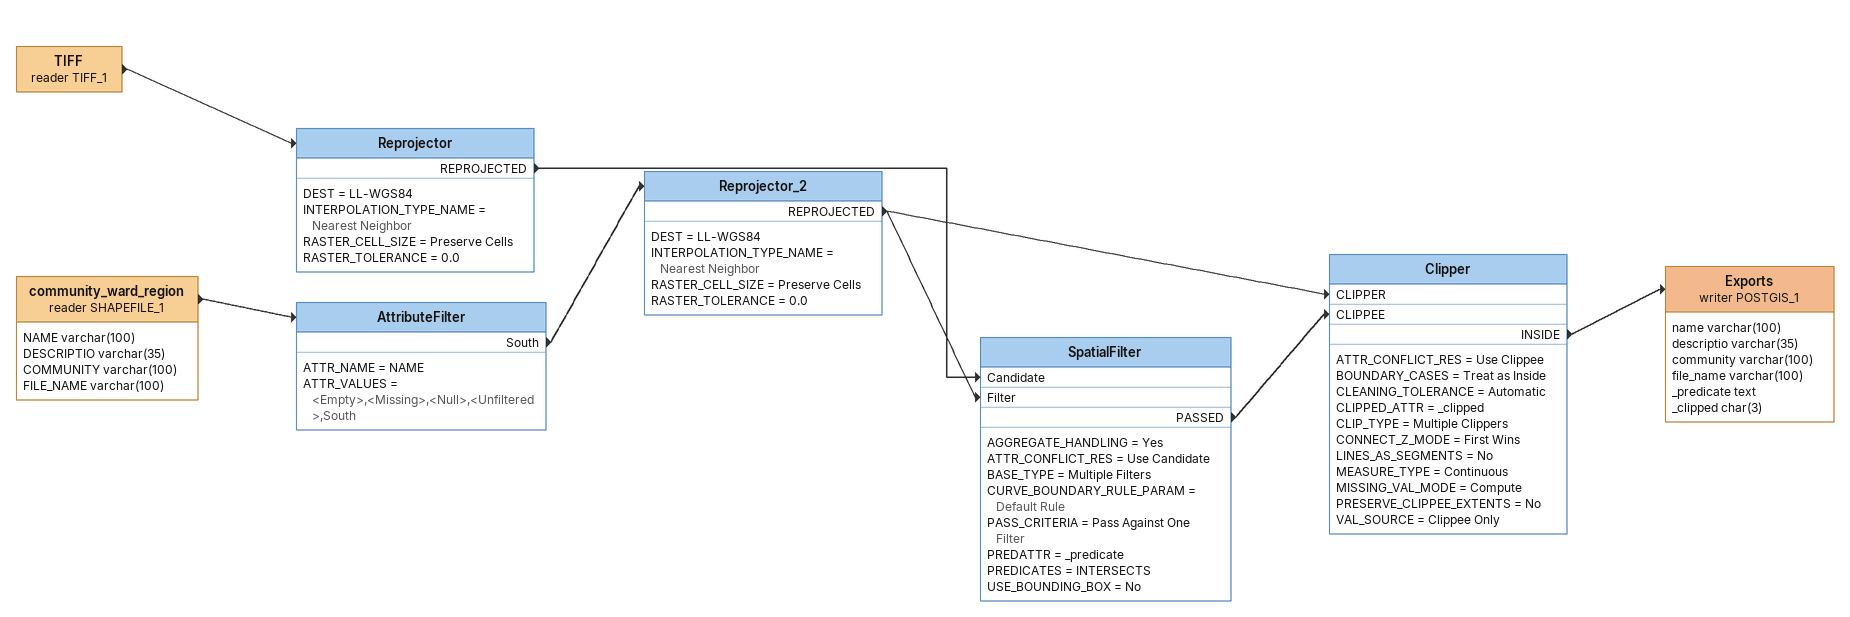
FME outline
TIFF (reader TIFF_1)
    -> Reprojector
Reprojector
    DEST = LL-WGS84
    INTERPOLATION_TYPE_NAME = Nearest Neighbor
    RASTER_CELL_SIZE = Preserve Cells
    RASTER_TOLERANCE = 0.0
    REPROJECTED -> SpatialFilter [Candidate]
community_ward_region (reader SHAPEFILE_1)
    attributes: NAME varchar(100), DESCRIPTIO varchar(35), COMMUNITY varchar(100), FILE_NAME varchar(100)
    -> AttributeFilter
AttributeFilter
    ATTR_NAME = NAME
    ATTR_VALUES = <Empty>,<Missing>,<Null>,<Unfiltered>,South
    South -> Reprojector_2
Reprojector_2
    DEST = LL-WGS84
    INTERPOLATION_TYPE_NAME = Nearest Neighbor
    RASTER_CELL_SIZE = Preserve Cells
    RASTER_TOLERANCE = 0.0
    REPROJECTED -> SpatialFilter [Filter]
    REPROJECTED -> Clipper [CLIPPER]
SpatialFilter
    AGGREGATE_HANDLING = Yes
    ATTR_CONFLICT_RES = Use Candidate
    BASE_TYPE = Multiple Filters
    CURVE_BOUNDARY_RULE_PARAM = Default Rule
    PASS_CRITERIA = Pass Against One Filter
    PREDATTR = _predicate
    PREDICATES = INTERSECTS
    USE_BOUNDING_BOX = No
    PASSED -> Clipper [CLIPPEE]
Clipper
    ATTR_CONFLICT_RES = Use Clippee
    BOUNDARY_CASES = Treat as Inside
    CLEANING_TOLERANCE = Automatic
    CLIPPED_ATTR = _clipped
    CLIP_TYPE = Multiple Clippers
    CONNECT_Z_MODE = First Wins
    LINES_AS_SEGMENTS = No
    MEASURE_TYPE = Continuous
    MISSING_VAL_MODE = Compute
    PRESERVE_CLIPPEE_EXTENTS = No
    VAL_SOURCE = Clippee Only
    INSIDE -> Exports (writer POSTGIS_1)
Exports (writer POSTGIS_1)
    attributes: name varchar(100), descriptio varchar(35), community varchar(100), file_name varchar(100), _predicate text, _clipped char(3)
